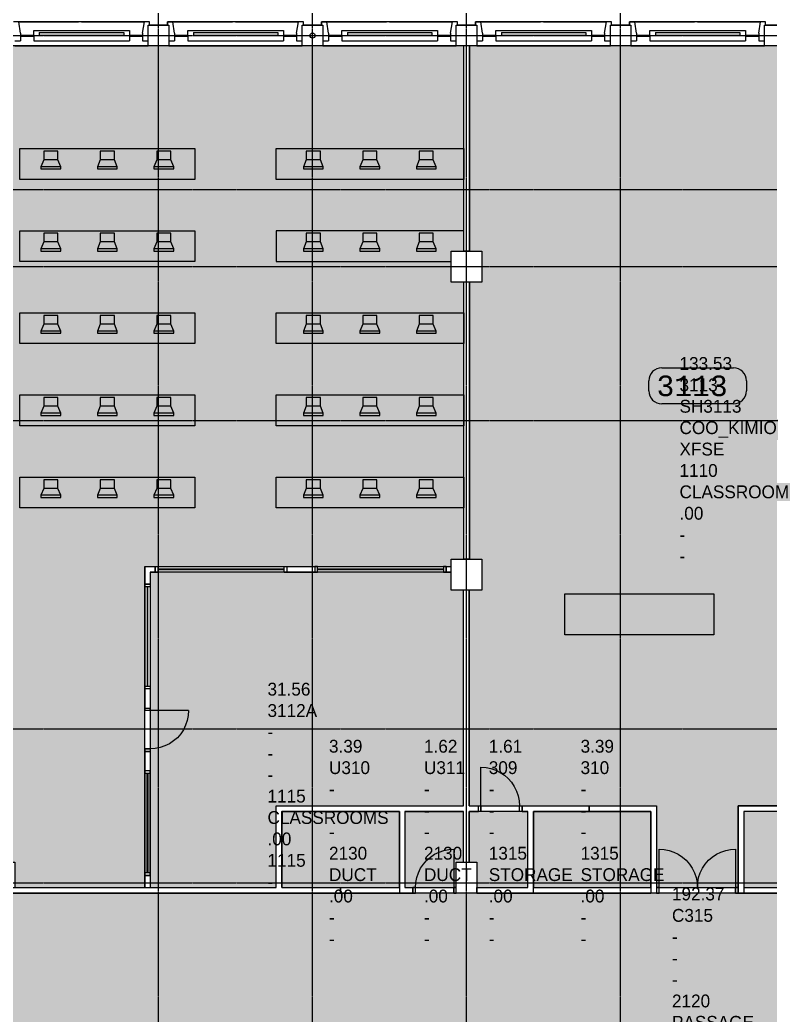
# Model space of a CAD drawing. Header units: millimetres. Extents: x -67062 to 59842, y -55557 to 30708.
# Drawn here: x -31412 to -16801, y 1581 to 20963 of the extents above; entities that cross this region are included whole.
import ezdxf

# ---------------------------------------------------------------- set-up
doc = ezdxf.new("R2010")
doc.units = ezdxf.units.MM
doc.header["$MEASUREMENT"] = 0
doc.linetypes.add('PCENTRE', pattern=[50.8, 31.75, -6.35, 6.35, -6.35])
doc.linetypes.add('PCENTRE2', pattern=[28.575, 19.05, -3.175, 3.175, -3.175])
for name, color, linetype in [('Boundaries_and_building_grids', 140, 'PCENTRE2'), ('BRICK_WALLS_P4', 1, 'CONTINUOUS'), ('COLUMNS_P5', 5, 'CONTINUOUS'), ('DR', 8, 'CONTINUOUS'), ('GROS$', 1, 'CONTINUOUS'), ('HL-TMP', 7, 'CONTINUOUS'), ('RM$', 5, 'CONTINUOUS'), ('RM$TXT', 5, 'CONTINUOUS'), ('SAPSE_P7', 9, 'CONTINUOUS'), ('SHOPFITTING', 4, 'CONTINUOUS'), ('WA', 6, 'CONTINUOUS'), ('WA_EXT', 7, 'CONTINUOUS'), ('WN', 4, 'CONTINUOUS')]:
    doc.layers.add(name, color=color, linetype=linetype)
doc.styles.add('MONOTXT', font='monotxt.shx')

msp = doc.modelspace()

# ---------------------------------------------------------------- hatches: boundary and pattern name
at = {"layer": 'HL-TMP', "linetype": 'Continuous', "true_color": 0x666666}
h = msp.add_hatch(color=251, dxfattribs=at)
h.paths.add_polyline_path([(-16822, -34092), (-19602, -34092), (-19602, -34882), (-19602, -40092), (-17412, -40092), (-16822, -40092), (-16822, -38882)], flags=0)
h.paths.add_polyline_path([(14588, 6341), (14422, 6741), (13621, 7542), (13221, 7708), (8855, 7708), (8455, 7542), (7653, 6741), (7488, 6341), (7488, 4358), (14588, 4358)], flags=0)
h.paths.add_polyline_path([(-43912, 6341), (-44078, 6741), (-44879, 7542), (-45279, 7708), (-49645, 7708), (-50045, 7542), (-50847, 6741), (-51012, 6341), (-51012, 4358), (-43912, 4358)], flags=0)
h.paths.add_polyline_path([(-43912, -27542), (-51012, -27542), (-51012, -29525), (-50847, -29925), (-50045, -30726), (-49645, -30892), (-45279, -30892), (-44879, -30726), (-44078, -29925), (-43912, -29525)], flags=0)
h.paths.add_polyline_path([(14588, -27542), (7488, -27542), (7488, -29525), (7653, -29925), (8455, -30726), (8855, -30892), (13221, -30892), (13621, -30726), (14422, -29925), (14588, -29525)], flags=0)
h.paths.add_polyline_path([(-10822, -34092), (-13982, -34092), (-13982, -39982), (-12402, -39982), (-10822, -39982)], flags=0)
h.paths.add_polyline_path([(23488, 4343), (23488, 7343), (23488, 10343), (23488, 13343), (23488, 16343), (23488, 19343), (23488, 22343), (23488, 25343), (23488, 28103), (20988, 28103), (20988, 26143), (20988, 23143), (20988, 20143), (20988, 17143), (20988, 14143), (20988, 12736), (20988, 11331), (20988, 9928), (20988, 6811), (20988, 5308), (20988, 3958), (20183, 3958), (16313, 3958), (16313, 2933), (16313, 308), (20928, 308), (20928, -92), (21391, -92), (22991, -92), (23488, -92), (23488, 1343)], flags=0)
h.paths.add_polyline_path([(21038, -202), (21038, -24397), (16588, -24397), (16588, -24542), (14813, -24542), (14813, -27142), (16588, -27142), (16588, -27287), (20778, -27287), (20778, -37877), (23788, -37877), (23788, -3397), (23488, -3397), (23488, -202)], flags=0)
h.paths.add_polyline_path([(-1767, -24542), (-1767, -27142), (7263, -27142), (7263, -24542)], flags=0)
h.paths.add_polyline_path([(-1512, -27252), (58, -27252), (58, -32367), (-1512, -32367)], flags=0)
h.paths.add_polyline_path([(-10602, -33982), (-10602, -40202), (-9322, -40202), (-9322, -33982)], flags=0)
h.paths.add_polyline_path([(-34912, -32367), (-34912, -33982), (58, -33982), (58, -32367)], flags=0)
h.paths.add_polyline_path([(58, -38327), (58, -34092), (-1512, -34092), (-1512, -40202), (-1657, -40202), (-1657, -41752), (-1657, -42287), (-1050, -42287), (58, -42287), (58, -42127), (58, -39127)], flags=0)
h.paths.add_polyline_path([(-1767, -40202), (-2903, -40202), (-8302, -40202), (-9212, -40202), (-9212, -41752), (-9212, -41802), (-7197, -41802), (-4197, -41802), (-1767, -41802), (-1767, -41752)], flags=0)
h.paths.add_polyline_path([(-37712, -40202), (-37712, -41802), (-9322, -41802), (-9322, -40202), (-14202, -40202), (-14202, -39602), (-16602, -39602), (-16602, -40202), (-19822, -40202), (-19822, -39602), (-22222, -39602), (-22222, -40202)], flags=0)
h.paths.add_polyline_path([(-36512, -27252), (-36512, -40202), (-34912, -40202), (-34912, -27252)], flags=0)
h.paths.add_polyline_path([(-31602, -33982), (-30322, -33982), (-30322, -40202), (-31602, -40202)], flags=0)
h.paths.add_polyline_path([(-43687, -24542), (-43687, -27142), (-34712, -27142), (-34712, -24542)], flags=0)
h.paths.add_polyline_path([(-59962, 14603), (-59962, -37877), (-57462, -37877), (-57462, -27142), (-51237, -27142), (-51237, -24542), (-57462, -24542), (-57462, -142), (-57352, -142), (-57352, 308), (-52737, 308), (-52737, 3958), (-57462, 3958), (-57462, 14603)], flags=0)
h.paths.add_polyline_path([(-57412, 25343), (-57412, 28103), (-60012, 28103), (-60012, 25343), (-60012, 23143), (-60012, 20143), (-60012, 19213), (-59962, 19213), (-59962, 17143), (-59962, 14713), (-57462, 14713), (-57462, 16213), (-57412, 16213), (-57412, 16343), (-57412, 19343), (-57412, 22343)], flags=0)
h.paths.add_polyline_path([(-43687, 3958), (-43687, -142), (-42412, -142), (-42412, 1158), (-34712, 1158), (-34712, -142), (-31912, -142), (-31912, 8), (-31512, 8), (-31512, -92), (-31292, -92), (-31079, -429), (-29345, -429), (-29133, -92), (-28912, -92), (-28912, 58), (-28512, 58), (-28512, -92), (-28292, -92), (-28079, -429), (-26345, -429), (-26133, -92), (-25912, -92), (-25912, 58), (-25512, 58), (-25512, -92), (-25292, -92), (-25079, -429), (-23345, -429), (-23133, -92), (-22912, -92), (-22912, 58), (-22512, 58), (-22512, -92), (-22292, -92), (-22079, -429), (-20345, -429), (-20133, -92), (-19912, -92), (-19912, 58), (-19512, 58), (-19512, -92), (-19292, -92), (-19079, -429), (-17345, -429), (-17133, -92), (-16912, -92), (-16912, 58), (-16512, 58), (-16512, -92), (-16292, -92), (-16079, -429), (-14345, -429), (-14133, -92), (-13912, -92), (-13912, 58), (-13512, 58), (-13512, -92), (-13292, -92), (-13079, -429), (-11345, -429), (-11133, -92), (-10912, -92), (-10912, 58), (-10512, 58), (-10512, -92), (-10292, -92), (-10079, -429), (-8345, -429), (-8133, -92), (-7912, -92), (-7912, 58), (-7512, 58), (-7512, -92), (-7292, -92), (-7079, -429), (-5345, -429), (-5133, -92), (-4912, -92), (-4912, 8), (-1767, 8), (-1767, 1158), (5988, 1158), (5988, -142), (7263, -142), (7263, 3958)], flags=0)
h.paths.add_polyline_path([(-32062, -142), (-34712, -142), (-34712, -27142), (-31787, -27142), (-31787, -26921), (-31575, -26709), (-31575, -24975), (-31787, -24763), (-31787, -24542), (-32312, -24542), (-32312, -24142), (-31787, -24142), (-31787, -23921), (-31575, -23709), (-31575, -21975), (-31787, -21763), (-31787, -21542), (-32312, -21542), (-32312, -21142), (-31787, -21142), (-31787, -20921), (-31575, -20709), (-31575, -18975), (-31787, -18763), (-31787, -18542), (-32312, -18542), (-32312, -18142), (-31787, -18142), (-31787, -17921), (-31575, -17709), (-31575, -15975), (-31787, -15763), (-31787, -15542), (-32312, -15542), (-32312, -15142), (-31787, -15142), (-31787, -14921), (-31575, -14709), (-31575, -12975), (-31787, -12763), (-31787, -12542), (-32312, -12542), (-32312, -12142), (-31787, -12142), (-31787, -11921), (-31575, -11709), (-31575, -9975), (-31787, -9763), (-31787, -9542), (-32312, -9542), (-32312, -9142), (-31787, -9142), (-31787, -8921), (-31575, -8709), (-31575, -6975), (-31787, -6763), (-31787, -6542), (-32312, -6542), (-32312, -6142), (-31787, -6142), (-31787, -5921), (-31575, -5709), (-31575, -3975), (-31787, -3763), (-31787, -3542), (-32312, -3542), (-32312, -3142), (-31787, -3142), (-31787, -2921), (-31575, -2709), (-31575, -975), (-31787, -763), (-31787, -542), (-32062, -542)], flags=0)
h.paths.add_polyline_path([(-4637, -27142), (-1767, -27142), (-1767, 8), (-4512, 8), (-4512, -142), (-4362, -142), (-4362, -542), (-4637, -542), (-4637, -763), (-4849, -975), (-4849, -2709), (-4637, -2921), (-4637, -3142), (-4312, -3142), (-4312, -3542), (-4637, -3542), (-4637, -3763), (-4849, -3975), (-4849, -5709), (-4637, -5921), (-4637, -6142), (-4312, -6142), (-4312, -6542), (-4637, -6542), (-4637, -6763), (-4849, -6975), (-4849, -8709), (-4637, -8921), (-4637, -9142), (-4312, -9142), (-4312, -9542), (-4637, -9542), (-4637, -9763), (-4849, -9975), (-4849, -11709), (-4637, -11921), (-4637, -12142), (-4312, -12142), (-4312, -12542), (-4637, -12542), (-4637, -12763), (-4849, -12975), (-4849, -14709), (-4637, -14921), (-4637, -15142), (-4312, -15142), (-4312, -15542), (-4637, -15542), (-4637, -15763), (-4849, -15975), (-4849, -17709), (-4637, -17921), (-4637, -18142), (-4312, -18142), (-4312, -18542), (-4637, -18542), (-4637, -18763), (-4849, -18975), (-4849, -20709), (-4637, -20921), (-4637, -21142), (-4312, -21142), (-4312, -21542), (-4637, -21542), (-4637, -21763), (-4849, -21975), (-4849, -23709), (-4637, -23921), (-4637, -24142), (-4312, -24142), (-4312, -24542), (-4637, -24542), (-4637, -24763), (-4849, -24975), (-4849, -26709), (-4637, -26921)], flags=0)
h.paths.add_polyline_path([(33, 3958), (1033, 3958), (1033, 5658), (1233, 5658), (1233, 12958), (33, 12958)], flags=0)
at = {"layer": 'HL-TMP', "linetype": 'Continuous', "true_color": 0xcc66cc}
h = msp.add_hatch(color=213, dxfattribs=at)
h.paths.add_polyline_path([(-13767, 9858), (-14012, 9858), (-14012, 10458), (-13767, 10458), (-13767, 15858), (-14012, 15858), (-14012, 16458), (-13767, 16458), (-13767, 20458), (-22657, 20458), (-22657, 16458), (-22412, 16458), (-22412, 15858), (-22657, 15858), (-22657, 10458), (-22412, 10458), (-22412, 9858), (-22662, 9858), (-22662, 5658), (-22432, 5658), (-20322, 5658), (-19012, 5658), (-19012, 4068), (-17472, 4068), (-17422, 4068), (-17422, 5658), (-13767, 5658)], flags=0)
h.paths.add_polyline_path([(-52687, -6542), (-53012, -6542), (-53012, -6142), (-52687, -6142), (-52687, -4897), (-57352, -4897), (-57352, -9122), (-57352, -9287), (-53012, -9287), (-53012, -9142), (-52687, -9142)], flags=0)
h.paths.add_polyline_path([(-52687, -9542), (-53012, -9542), (-53012, -9397), (-57352, -9397), (-57352, -12157), (-57352, -12287), (-53012, -12287), (-53012, -12142), (-52687, -12142)], flags=0)
h.paths.add_polyline_path([(-13767, -27742), (-13912, -27742), (-13912, -27592), (-14133, -27592), (-14345, -27255), (-16079, -27255), (-16292, -27592), (-16512, -27592), (-16512, -27742), (-16657, -27742), (-16657, -32257), (-15397, -32257), (-13767, -32257)], flags=0)
h.paths.add_polyline_path([(-16767, -27742), (-16912, -27742), (-16912, -27592), (-17133, -27592), (-17345, -27255), (-19079, -27255), (-19292, -27592), (-19512, -27592), (-19512, -27742), (-19657, -27742), (-19657, -31707), (-19657, -32257), (-16767, -32257)], flags=0)
at = {"layer": 'HL-TMP', "linetype": 'Continuous', "true_color": 0x339999}
h = msp.add_hatch(color=135, dxfattribs=at)
h.paths.add_polyline_path([(-52687, -21542), (-53012, -21542), (-53012, -21397), (-57352, -21397), (-57352, -22657), (-57352, -24432), (-53012, -24432), (-53012, -24142), (-52687, -24142)], flags=0)
h.paths.add_polyline_path([(-52687, -12542), (-53012, -12542), (-53012, -12397), (-57352, -12397), (-57352, -15122), (-57352, -15287), (-53012, -15287), (-53012, -15142), (-52687, -15142)], flags=0)
h.paths.add_polyline_path([(-22767, 15858), (-23012, 15858), (-23012, 16458), (-22767, 16458), (-22767, 20458), (-42012, 20458), (-42012, 6915), (-38447, 6915), (-38447, 5044), (-38447, 4068), (-36051, 4068), (-32931, 4068), (-31912, 4068), (-31912, 4558), (-31512, 4558), (-31512, 4068), (-28982, 4068), (-28982, 6765), (-28982, 10317), (-23012, 10317), (-23012, 10458), (-22767, 10458)], flags=0)
at = {"layer": 'HL-TMP', "linetype": 'Continuous', "true_color": 0xccff99}
h = msp.add_hatch(color=71, dxfattribs=at)
h.paths.add_polyline_path([(-22772, 9858), (-23012, 9858), (-23012, 10207), (-28872, 10207), (-28872, 6765), (-28872, 4068), (-26422, 4068), (-26422, 5658), (-22772, 5658)], flags=0)
h.paths.add_polyline_path([(-38557, 6805), (-42012, 6805), (-42012, 4068), (-38557, 4068), (-38557, 5044), (-38557, 5044)], flags=0)
at = {"layer": 'HL-TMP', "linetype": 'Continuous', "true_color": 0xff6633}
h = msp.add_hatch(color=30, dxfattribs=at)
h.paths.add_polyline_path([(-10122, 5548), (-12412, 5548), (-12412, 4068), (-10719, 4068), (-10122, 4068)], flags=0)
h.paths.add_polyline_path([(20928, -892), (20928, -542), (16263, -542), (16263, -3142), (16588, -3142), (16588, -3287), (20928, -3287)], flags=0)
h.paths.add_polyline_path([(-28732, -34092), (-29752, -34092), (-30212, -34092), (-30212, -36982), (-28732, -36982)], flags=0)
h.paths.add_polyline_path([(5588, -34897), (168, -34897), (168, -36127), (168, -37787), (5588, -37787)], flags=0)
h.paths.add_polyline_path([(-21522, 5548), (-22432, 5548), (-22662, 5548), (-22662, 4558), (-22512, 4558), (-22512, 4068), (-21522, 4068)], flags=0)
h.paths.add_polyline_path([(-19122, 5548), (-20322, 5548), (-21412, 5548), (-21412, 4068), (-19122, 4068)], flags=0)
h.paths.add_polyline_path([(-31822, -34202), (-34512, -34202), (-34512, -39982), (-32790, -39982), (-31822, -39982)], flags=0)
h.paths.add_polyline_path([(-1912, -37922), (-4602, -37922), (-4602, -39982), (-2903, -39982), (-1912, -39982)], flags=0)
h.paths.add_polyline_path([(-31767, -27692), (-31912, -27692), (-31912, -27542), (-32062, -27542), (-32062, -27252), (-34512, -27252), (-34512, -28242), (-34802, -28242), (-34802, -32257), (-31767, -32257), (-31767, -30957)], flags=0)
h.paths.add_polyline_path([(-12522, 5548), (-13432, 5548), (-14912, 5548), (-14912, 4068), (-13912, 4068), (-13912, 4558), (-13512, 4558), (-13512, 4068), (-12522, 4068)], flags=0)
h.paths.add_polyline_path([(-54380, -18596), (-54380, -18397), (-57352, -18397), (-57352, -19657), (-57352, -21287), (-54380, -21287)], flags=0)
at = {"layer": 'HL-TMP', "linetype": 'Continuous', "true_color": 0x66cd4f}
h = msp.add_hatch(color=93, dxfattribs=at)
h.paths.add_polyline_path([(-51312, 5458), (-52412, 5458), (-52412, 5328), (-52412, 4068), (-51537, 4068), (-51412, 4068), (-51412, 4358), (-51312, 4358)], flags=0)
h.paths.add_polyline_path([(-42312, 5386), (-43612, 5386), (-43612, 4358), (-43512, 4358), (-43512, 4068), (-42962, 4068), (-42412, 4068), (-42412, 4358), (-42312, 4358)], flags=0)
h.paths.add_polyline_path([(-24022, 5548), (-26312, 5548), (-26312, 4068), (-25167, 4068), (-24022, 4068)], flags=0)
h.paths.add_polyline_path([(-22772, 5548), (-23912, 5548), (-23912, 4068), (-22962, 4068), (-22912, 4068), (-22912, 4558), (-22772, 4558)], flags=0)
h.paths.add_polyline_path([(-15022, 5548), (-17312, 5548), (-17312, 4068), (-15022, 4068)], flags=0)
h.paths.add_polyline_path([(-77, 5548), (-8312, 5548), (-8312, 4068), (-4912, 4068), (-4912, 4558), (-4512, 4558), (-4512, 4068), (-841, 4068), (-77, 4068)], flags=0)
h.paths.add_polyline_path([(5588, 5548), (1143, 5548), (1143, 4068), (3839, 4068), (5588, 4068)], flags=0)
h.paths.add_polyline_path([(7188, 5386), (5878, 5386), (5878, 4358), (5988, 4358), (5988, 4068), (6538, 4068), (7088, 4068), (7088, 4358), (7188, 4358)], flags=0)
h.paths.add_polyline_path([(14888, -27542), (14888, -28632), (16478, -28632), (16478, -27252), (14988, -27252), (14988, -27542)], flags=0)
h.paths.add_polyline_path([(5988, -27252), (5988, -28689), (7188, -28689), (7188, -27542), (7088, -27542), (7088, -27252)], flags=0)
h.paths.add_polyline_path([(-42412, -27252), (-43512, -27252), (-43512, -27542), (-43612, -27542), (-43612, -28642), (-42412, -28642)], flags=0)
h.paths.add_polyline_path([(-51312, -27542), (-51412, -27542), (-51412, -27252), (-52312, -27252), (-52902, -27252), (-52902, -28632), (-51312, -28632)], flags=0)

# ---------------------------------------------------------------- linework, layer by layer
at = {"layer": 'Boundaries_and_building_grids', "color": 140, "linetype": 'PCENTRE', "lineweight": -3}
for p, q in [((-28712, -48892), (-28712, 30708)), ((-25712, -48892), (-25712, 30708)), ((-22712, -48892), (-22712, 30708)), ((-19712, -48892), (-19712, 30708)), ((-67062, 20658), (30638, 20658)), ((-67062, 17658), (30638, 17658)), ((-67062, 16158), (30638, 16158)), ((-67062, 13158), (30638, 13158)), ((-67062, 7158), (30638, 7158)), ((-67062, 4158), (30638, 4158))]:
    msp.add_line(p, q, dxfattribs=at)
at = {"layer": 'BRICK_WALLS_P4', "linetype": 'Continuous'}
for p, q in [((-22767, 16458), (-22767, 20458)), ((-22657, 20458), (-22767, 20458)), ((-22657, 16458), (-22657, 20458)), ((-22657, 16458), (-22767, 16458)), ((-22657, 15858), (-22767, 15858)), ((-22767, 10458), (-22767, 15858)), ((-22657, 10458), (-22657, 15858)), ((-22657, 10458), (-22767, 10458)), ((-22662, 9858), (-22772, 9858)), ((-22772, 5658), (-22772, 9858)), ((-22662, 5658), (-22662, 9858)), ((-26422, 4068), (-26422, 5658)), ((-26422, 5658), (-22772, 5658)), ((-22662, 5658), (-22482, 5658)), ((-22482, 5548), (-22482, 5658)), ((-21632, 5658), (-19012, 5658)), ((-21632, 5548), (-21632, 5658)), ((-19012, 5658), (-19012, 3958)), ((-17422, 5658), (-17422, 3958)), ((-14802, 5658), (-17422, 5658)), ((-26312, 4068), (-26312, 5548)), ((-26312, 5548), (-24022, 5548)), ((-24022, 5548), (-24022, 3958)), ((-23912, 5548), (-23912, 4068)), ((-23912, 5548), (-22772, 5548)), ((-22772, 4558), (-22772, 5548)), ((-22662, 4558), (-22662, 5548)), ((-22662, 5548), (-22482, 5548)), ((-21632, 5548), (-21522, 5548)), ((-21522, 4068), (-21522, 5548)), ((-21412, 5548), (-19122, 5548)), ((-21412, 3958), (-21412, 5548)), ((-19122, 5548), (-19122, 3958)), ((-17312, 5548), (-17312, 3958)), ((-15022, 5548), (-17312, 5548)), ((-22772, 4558), (-22662, 4558)), ((-32931, 4068), (-26422, 4068)), ((-32931, 3958), (-24022, 3958)), ((-26312, 4068), (-24022, 4068)), ((-24022, 3958), (-23757, 3958)), ((-23912, 4068), (-23757, 4068)), ((-23757, 3958), (-23757, 4068)), ((-22962, 4068), (-22912, 4068)), ((-22962, 4068), (-22962, 3958)), ((-22962, 3958), (-22912, 3958)), ((-22912, 3958), (-22912, 4068)), ((-22512, 3958), (-22512, 4068)), ((-22512, 4068), (-21522, 4068)), ((-22512, 3958), (-21412, 3958)), ((-21412, 3958), (-19122, 3958)), ((-19012, 3958), (-19122, 3958)), ((-17422, 3958), (-17312, 3958)), ((-17312, 3958), (-15022, 3958))]:
    msp.add_line(p, q, dxfattribs=at)
at = {"layer": 'COLUMNS_P5', "linetype": 'Continuous'}
for points in [[(-28512, 20458), (-28912, 20458), (-28912, 20858), (-28512, 20858), (-28512, 20458)], [(-25512, 20458), (-25912, 20458), (-25912, 20858), (-25512, 20858), (-25512, 20458)], [(-22512, 20458), (-22912, 20458), (-22912, 20858), (-22512, 20858), (-22512, 20458)], [(-19512, 20458), (-19912, 20458), (-19912, 20858), (-19512, 20858), (-19512, 20458)], [(-16512, 20458), (-16912, 20458), (-16912, 20858), (-16512, 20858), (-16512, 20458)], [(-22412, 15858), (-23012, 15858), (-23012, 16458), (-22412, 16458), (-22412, 15858)], [(-22412, 9858), (-23012, 9858), (-23012, 10458), (-22412, 10458), (-22412, 9858)], [(-22512, 3958), (-22912, 3958), (-22912, 4558), (-22512, 4558), (-22512, 3958)]]:
    msp.add_lwpolyline(points, dxfattribs=at)
at = {"layer": 'COLUMNS_P5', "linetype": 'Continuous', "lineweight": -3}
msp.add_circle((-25712, 20658), 50, dxfattribs=at)
at = {"layer": 'DR', "linetype": 'Continuous'}
for p, q in [((-28127, 7510), (-28872, 7510)), ((-22432, 5658), (-22432, 6408)), ((-22962, 4813), (-22962, 4068)), ((-18962, 4068), (-18962, 4813)), ((-17472, 4813), (-17472, 4068))]:
    msp.add_line(p, q, dxfattribs=at)
at = {"layer": 'DR'}
for p, q in [((-28134, 7413), (-28153, 7317)), ((-28127, 7510), (-28134, 7413)), ((-28184, 7225), (-28227, 7138)), ((-28153, 7317), (-28184, 7225)), ((-28345, 6983), (-28419, 6919)), ((-28281, 7057), (-28345, 6983)), ((-28227, 7138), (-28281, 7057)), ((-28679, 6790), (-28775, 6771)), ((-28587, 6822), (-28679, 6790)), ((-28500, 6865), (-28587, 6822)), ((-28419, 6919), (-28500, 6865)), ((-28775, 6771), (-28872, 6765)), ((-22432, 6408), (-22334, 6402)), ((-22334, 6402), (-22238, 6383)), ((-22238, 6383), (-22145, 6351)), ((-22145, 6351), (-22057, 6308)), ((-22057, 6308), (-21976, 6253)), ((-21976, 6253), (-21902, 6188)), ((-21902, 6188), (-21837, 6115)), ((-21837, 6115), (-21783, 6033)), ((-21783, 6033), (-21739, 5945)), ((-21739, 5945), (-21708, 5852)), ((-21708, 5852), (-21689, 5756)), ((-21689, 5756), (-21682, 5658)), ((-23489, 4595), (-23416, 4659)), ((-23416, 4659), (-23335, 4713)), ((-23335, 4713), (-23247, 4756)), ((-23247, 4756), (-23155, 4788)), ((-23155, 4788), (-23060, 4807)), ((-23060, 4807), (-22962, 4813)), ((-18962, 4813), (-18865, 4807)), ((-18865, 4807), (-18769, 4788)), ((-18769, 4788), (-18677, 4756)), ((-18677, 4756), (-18590, 4713)), ((-18590, 4713), (-18509, 4659)), ((-18509, 4659), (-18435, 4595)), ((-17999, 4595), (-17926, 4659)), ((-17926, 4659), (-17845, 4713)), ((-17845, 4713), (-17757, 4756)), ((-17757, 4756), (-17665, 4788)), ((-17665, 4788), (-17570, 4807)), ((-17570, 4807), (-17472, 4813)), ((-23607, 4441), (-23553, 4522)), ((-23553, 4522), (-23489, 4595)), ((-18435, 4595), (-18371, 4522)), ((-18371, 4522), (-18317, 4441)), ((-18117, 4441), (-18063, 4522)), ((-18063, 4522), (-17999, 4595)), ((-23682, 4261), (-23651, 4353)), ((-23651, 4353), (-23607, 4441)), ((-18317, 4441), (-18274, 4353)), ((-18274, 4353), (-18243, 4261)), ((-18192, 4261), (-18161, 4353)), ((-18161, 4353), (-18117, 4441)), ((-23707, 4068), (-23701, 4165)), ((-23701, 4165), (-23682, 4261)), ((-18243, 4261), (-18224, 4165)), ((-18224, 4165), (-18217, 4068)), ((-18217, 4068), (-18211, 4165)), ((-18211, 4165), (-18192, 4261))]:
    msp.add_line(p, q, dxfattribs=at)
at = {"layer": 'DR', "linetype": 'Continuous'}
for points in [[(-28982, 7560), (-28872, 7560), (-28872, 7510), (-28982, 7510), (-28982, 7560)], [(-28982, 6765), (-28872, 6765), (-28872, 6715), (-28982, 6715), (-28982, 6765)], [(-22482, 5548), (-22482, 5658), (-22432, 5658), (-22432, 5548), (-22482, 5548)], [(-21682, 5548), (-21682, 5658), (-21632, 5658), (-21632, 5548), (-21682, 5548)], [(-23707, 3958), (-23707, 4068), (-23757, 4068), (-23757, 3958), (-23707, 3958)], [(-22912, 3958), (-22912, 4068), (-22962, 4068), (-22962, 3958), (-22912, 3958)], [(-18962, 3958), (-18962, 4068), (-19012, 4068), (-19012, 3958), (-18962, 3958)], [(-17422, 3958), (-17422, 4068), (-17472, 4068), (-17472, 3958), (-17422, 3958)]]:
    msp.add_lwpolyline(points, dxfattribs=at)
at = {"layer": 'GROS$', "linetype": 'Continuous', "flags": 128}
for points in [[(-16536, 20858), (-16889, 20858), (-16889, 20928), (-19536, 20928), (-19536, 20858), (-19889, 20858), (-19889, 20928), (-22536, 20928), (-22536, 20858), (-22889, 20858), (-22889, 20928), (-25536, 20928), (-25536, 20858), (-25889, 20858), (-25889, 20928), (-28536, 20928), (-28536, 20858), (-28889, 20858), (-28889, 20928), (-31536, 20928)], [(-31512, 4068), (-28982, 4068), (-28982, 6765), (-28872, 6765), (-28872, 4068), (-26422, 4068), (-26422, 5658), (-22772, 5658), (-22772, 9858), (-23012, 9858), (-23012, 10207), (-28872, 10207), (-28872, 6765), (-28982, 6765), (-28982, 10317), (-23012, 10317), (-23012, 10458), (-22767, 10458), (-22767, 15858), (-23012, 15858), (-23012, 16458), (-22767, 16458), (-22767, 20458), (-42012, 20458)], [(-13767, 20458), (-22657, 20458), (-22657, 16458), (-22412, 16458), (-22412, 15858), (-22657, 15858), (-22657, 10458), (-22412, 10458), (-22412, 9858), (-22662, 9858), (-22662, 5658), (-22432, 5658), (-22432, 5548), (-22662, 5548), (-22662, 4558), (-22512, 4558), (-22512, 4068), (-21522, 4068), (-21522, 5548), (-22432, 5548), (-22432, 5658), (-20322, 5658), (-20322, 5548), (-21412, 5548), (-21412, 4068), (-19122, 4068), (-19122, 5548), (-20322, 5548), (-20322, 5658), (-19012, 5658), (-19012, 4068), (-17472, 4068), (-17472, 3958), (-22962, 3958), (-22962, 4068), (-22912, 4068), (-22912, 4558), (-22772, 4558), (-22772, 5548), (-23912, 5548), (-23912, 4068), (-22962, 4068), (-22962, 3958), (-25167, 3958), (-25167, 4068), (-24022, 4068), (-24022, 5548), (-26312, 5548), (-26312, 4068), (-25167, 4068), (-25167, 3958), (-32931, 3958)], [(-15022, 3958), (-17472, 3958), (-17472, 4068), (-17422, 4068), (-17422, 5658), (-13767, 5658)], [(-15022, 5548), (-17312, 5548), (-17312, 4068), (-15022, 4068)]]:
    msp.add_lwpolyline(points, dxfattribs=at)
at = {"layer": 'RM$', "linetype": 'Continuous', "flags": 128}
for points in [[(-22767, 15858), (-23012, 15858), (-23012, 16458), (-22767, 16458), (-22767, 20458), (-42012, 20458), (-42012, 6915), (-38447, 6915), (-38447, 5044), (-38447, 4068), (-36051, 4068), (-32931, 4068), (-31912, 4068), (-31912, 4558), (-31512, 4558), (-31512, 4068), (-28982, 4068), (-28982, 6765), (-28982, 10317), (-23012, 10317), (-23012, 10458), (-22767, 10458)], [(-22772, 9858), (-23012, 9858), (-23012, 10207), (-28872, 10207), (-28872, 6765), (-28872, 4068), (-26422, 4068), (-26422, 5658), (-22772, 5658)], [(-24022, 5548), (-26312, 5548), (-26312, 4068), (-25167, 4068), (-24022, 4068)], [(-22772, 5548), (-23912, 5548), (-23912, 4068), (-22962, 4068), (-22912, 4068), (-22912, 4558), (-22772, 4558)], [(-21522, 5548), (-22432, 5548), (-22662, 5548), (-22662, 4558), (-22512, 4558), (-22512, 4068), (-21522, 4068)], [(-19122, 5548), (-20322, 5548), (-21412, 5548), (-21412, 4068), (-19122, 4068)], [(-15022, 5548), (-17312, 5548), (-17312, 4068), (-15022, 4068)]]:
    msp.add_lwpolyline(points, close=True, dxfattribs=at)
for points in [[(-13767, 20458), (-22657, 20458), (-22657, 16458), (-22412, 16458), (-22412, 15858), (-22657, 15858), (-22657, 10458), (-22412, 10458), (-22412, 9858), (-22662, 9858), (-22662, 5658), (-22432, 5658), (-20322, 5658), (-19012, 5658), (-19012, 4068), (-17472, 4068), (-17422, 4068), (-17422, 5658), (-13767, 5658)], [(7263, -142), (7263, 3958), (-43687, 3958), (-43687, -142)]]:
    msp.add_lwpolyline(points, dxfattribs=at)
at = {"layer": 'SAPSE_P7', "linetype": 'Continuous'}
for p, q in [((-18912, 14186), (-17512, 14186)), ((-19162, 13736), (-19162, 13936)), ((-17262, 13936), (-17262, 13736)), ((-17512, 13486), (-18912, 13486))]:
    msp.add_line(p, q, dxfattribs=at)
for centre, start, end in [((-18912, 13936), 90, 180), ((-17512, 13936), 0, 90), ((-18912, 13736), 180, 270), ((-17512, 13736), 270, 0)]:
    msp.add_arc(centre, 250, start, end, dxfattribs=at)
at = {"layer": 'SHOPFITTING', "linetype": 'Continuous'}
for p, q in [((-30672, 18238), (-30947, 18238)), ((-29572, 18238), (-29847, 18238)), ((-28472, 18238), (-28747, 18238)), ((-25560, 18238), (-25835, 18238)), ((-24460, 18238), (-24735, 18238)), ((-23360, 18238), (-23635, 18238)), ((-30617, 18104), (-31003, 18104)), ((-29517, 18104), (-29903, 18104)), ((-28417, 18104), (-28803, 18104)), ((-25505, 18104), (-25890, 18104)), ((-24405, 18104), (-24790, 18104)), ((-23305, 18104), (-23690, 18104)), ((-30617, 16504), (-31003, 16504)), ((-30672, 16638), (-30947, 16638)), ((-29517, 16504), (-29903, 16504)), ((-29572, 16638), (-29847, 16638)), ((-28417, 16504), (-28803, 16504)), ((-28472, 16638), (-28747, 16638)), ((-25505, 16504), (-25890, 16504)), ((-25560, 16638), (-25835, 16638)), ((-24405, 16504), (-24790, 16504)), ((-24460, 16638), (-24735, 16638)), ((-23305, 16504), (-23690, 16504)), ((-23360, 16638), (-23635, 16638)), ((-30672, 15038), (-30947, 15038)), ((-29572, 15038), (-29847, 15038)), ((-28472, 15038), (-28747, 15038)), ((-25560, 15038), (-25835, 15038)), ((-24460, 15038), (-24735, 15038)), ((-23360, 15038), (-23635, 15038)), ((-30617, 14904), (-31003, 14904)), ((-29517, 14904), (-29903, 14904)), ((-28417, 14904), (-28803, 14904)), ((-25505, 14904), (-25890, 14904)), ((-24405, 14904), (-24790, 14904)), ((-23305, 14904), (-23690, 14904)), ((-30672, 13438), (-30947, 13438)), ((-29572, 13438), (-29847, 13438)), ((-28472, 13438), (-28747, 13438)), ((-25560, 13438), (-25835, 13438)), ((-24460, 13438), (-24735, 13438)), ((-23360, 13438), (-23635, 13438)), ((-30617, 13304), (-31003, 13304)), ((-29517, 13304), (-29903, 13304)), ((-28417, 13304), (-28803, 13304)), ((-25505, 13304), (-25890, 13304)), ((-24405, 13304), (-24790, 13304)), ((-23305, 13304), (-23690, 13304)), ((-30672, 11838), (-30947, 11838)), ((-29572, 11838), (-29847, 11838)), ((-28472, 11838), (-28747, 11838)), ((-25560, 11838), (-25835, 11838)), ((-24460, 11838), (-24735, 11838)), ((-23360, 11838), (-23635, 11838)), ((-30617, 11704), (-31003, 11704)), ((-29517, 11704), (-29903, 11704)), ((-28417, 11704), (-28803, 11704)), ((-25505, 11704), (-25890, 11704)), ((-24405, 11704), (-24790, 11704)), ((-23305, 11704), (-23690, 11704))]:
    msp.add_line(p, q, dxfattribs=at)
for points in [[(-31412, 17858), (-31412, 18458), (-28007, 18458), (-28007, 17858), (-31412, 17858)], [(-26422, 17858), (-26422, 18458), (-22767, 18458), (-22767, 17858), (-26422, 17858)], [(-30672, 18408), (-30947, 18408), (-30947, 18238), (-31003, 18104), (-31003, 18061), (-30617, 18061), (-30617, 18104), (-30672, 18238), (-30672, 18408)], [(-29572, 18408), (-29847, 18408), (-29847, 18238), (-29903, 18104), (-29903, 18061), (-29517, 18061), (-29517, 18104), (-29572, 18238), (-29572, 18408)], [(-28472, 18408), (-28747, 18408), (-28747, 18238), (-28803, 18104), (-28803, 18061), (-28417, 18061), (-28417, 18104), (-28472, 18238), (-28472, 18408)], [(-25560, 18408), (-25835, 18408), (-25835, 18238), (-25890, 18104), (-25890, 18061), (-25505, 18061), (-25505, 18104), (-25560, 18238), (-25560, 18408)], [(-24460, 18408), (-24735, 18408), (-24735, 18238), (-24790, 18104), (-24790, 18061), (-24405, 18061), (-24405, 18104), (-24460, 18238), (-24460, 18408)], [(-23360, 18408), (-23635, 18408), (-23635, 18238), (-23690, 18104), (-23690, 18061), (-23305, 18061), (-23305, 18104), (-23360, 18238), (-23360, 18408)], [(-31412, 16258), (-31412, 16858), (-28007, 16858), (-28007, 16258), (-31412, 16258)], [(-30672, 16808), (-30947, 16808), (-30947, 16638), (-31003, 16504), (-31003, 16461), (-30617, 16461), (-30617, 16504), (-30672, 16638), (-30672, 16808)], [(-29572, 16808), (-29847, 16808), (-29847, 16638), (-29903, 16504), (-29903, 16461), (-29517, 16461), (-29517, 16504), (-29572, 16638), (-29572, 16808)], [(-28472, 16808), (-28747, 16808), (-28747, 16638), (-28803, 16504), (-28803, 16461), (-28417, 16461), (-28417, 16504), (-28472, 16638), (-28472, 16808)], [(-22767, 16858), (-26422, 16858), (-26422, 16258), (-23012, 16258), (-23012, 16458), (-22767, 16458), (-22767, 16858)], [(-25560, 16808), (-25835, 16808), (-25835, 16638), (-25890, 16504), (-25890, 16461), (-25505, 16461), (-25505, 16504), (-25560, 16638), (-25560, 16808)], [(-24460, 16808), (-24735, 16808), (-24735, 16638), (-24790, 16504), (-24790, 16461), (-24405, 16461), (-24405, 16504), (-24460, 16638), (-24460, 16808)], [(-23360, 16808), (-23635, 16808), (-23635, 16638), (-23690, 16504), (-23690, 16461), (-23305, 16461), (-23305, 16504), (-23360, 16638), (-23360, 16808)], [(-31412, 14658), (-31412, 15258), (-28007, 15258), (-28007, 14658), (-31412, 14658)], [(-30672, 15208), (-30947, 15208), (-30947, 15038), (-31003, 14904), (-31003, 14861), (-30617, 14861), (-30617, 14904), (-30672, 15038), (-30672, 15208)], [(-29572, 15208), (-29847, 15208), (-29847, 15038), (-29903, 14904), (-29903, 14861), (-29517, 14861), (-29517, 14904), (-29572, 15038), (-29572, 15208)], [(-28472, 15208), (-28747, 15208), (-28747, 15038), (-28803, 14904), (-28803, 14861), (-28417, 14861), (-28417, 14904), (-28472, 15038), (-28472, 15208)], [(-26422, 14658), (-26422, 15258), (-22767, 15258), (-22767, 14658), (-26422, 14658)], [(-25560, 15208), (-25835, 15208), (-25835, 15038), (-25890, 14904), (-25890, 14861), (-25505, 14861), (-25505, 14904), (-25560, 15038), (-25560, 15208)], [(-24460, 15208), (-24735, 15208), (-24735, 15038), (-24790, 14904), (-24790, 14861), (-24405, 14861), (-24405, 14904), (-24460, 15038), (-24460, 15208)], [(-23360, 15208), (-23635, 15208), (-23635, 15038), (-23690, 14904), (-23690, 14861), (-23305, 14861), (-23305, 14904), (-23360, 15038), (-23360, 15208)], [(-31412, 13058), (-31412, 13658), (-28007, 13658), (-28007, 13058), (-31412, 13058)], [(-30672, 13608), (-30947, 13608), (-30947, 13438), (-31003, 13304), (-31003, 13261), (-30617, 13261), (-30617, 13304), (-30672, 13438), (-30672, 13608)], [(-29572, 13608), (-29847, 13608), (-29847, 13438), (-29903, 13304), (-29903, 13261), (-29517, 13261), (-29517, 13304), (-29572, 13438), (-29572, 13608)], [(-28472, 13608), (-28747, 13608), (-28747, 13438), (-28803, 13304), (-28803, 13261), (-28417, 13261), (-28417, 13304), (-28472, 13438), (-28472, 13608)], [(-26422, 13058), (-26422, 13658), (-22767, 13658), (-22767, 13058), (-26422, 13058)], [(-25560, 13608), (-25835, 13608), (-25835, 13438), (-25890, 13304), (-25890, 13261), (-25505, 13261), (-25505, 13304), (-25560, 13438), (-25560, 13608)], [(-24460, 13608), (-24735, 13608), (-24735, 13438), (-24790, 13304), (-24790, 13261), (-24405, 13261), (-24405, 13304), (-24460, 13438), (-24460, 13608)], [(-23360, 13608), (-23635, 13608), (-23635, 13438), (-23690, 13304), (-23690, 13261), (-23305, 13261), (-23305, 13304), (-23360, 13438), (-23360, 13608)], [(-31412, 11458), (-31412, 12058), (-28007, 12058), (-28007, 11458), (-31412, 11458)], [(-26422, 11458), (-26422, 12058), (-22767, 12058), (-22767, 11458), (-26422, 11458)], [(-30672, 12008), (-30947, 12008), (-30947, 11838), (-31003, 11704), (-31003, 11661), (-30617, 11661), (-30617, 11704), (-30672, 11838), (-30672, 12008)], [(-29572, 12008), (-29847, 12008), (-29847, 11838), (-29903, 11704), (-29903, 11661), (-29517, 11661), (-29517, 11704), (-29572, 11838), (-29572, 12008)], [(-28472, 12008), (-28747, 12008), (-28747, 11838), (-28803, 11704), (-28803, 11661), (-28417, 11661), (-28417, 11704), (-28472, 11838), (-28472, 12008)], [(-25560, 12008), (-25835, 12008), (-25835, 11838), (-25890, 11704), (-25890, 11661), (-25505, 11661), (-25505, 11704), (-25560, 11838), (-25560, 12008)], [(-24460, 12008), (-24735, 12008), (-24735, 11838), (-24790, 11704), (-24790, 11661), (-24405, 11661), (-24405, 11704), (-24460, 11838), (-24460, 12008)], [(-23360, 12008), (-23635, 12008), (-23635, 11838), (-23690, 11704), (-23690, 11661), (-23305, 11661), (-23305, 11704), (-23360, 11838), (-23360, 12008)], [(-17896, 8987), (-20796, 8987), (-20796, 9787), (-17896, 9787), (-17896, 8987)]]:
    msp.add_lwpolyline(points, dxfattribs=at)
at = {"layer": 'WA', "linetype": 'Continuous'}
for p, q in [((-28982, 10317), (-28725, 10317)), ((-28982, 10317), (-28982, 7510)), ((-26266, 10317), (-25619, 10317)), ((-23160, 10317), (-23012, 10317)), ((-28872, 10207), (-28725, 10207)), ((-28872, 10207), (-28872, 7510)), ((-26266, 10207), (-25619, 10207)), ((-23160, 10207), (-23012, 10207)), ((-28982, 7510), (-28982, 7560)), ((-28872, 7510), (-28872, 7560)), ((-28982, 6765), (-28982, 4068)), ((-28982, 6715), (-28872, 6715)), ((-28872, 6765), (-28872, 4068))]:
    msp.add_line(p, q, dxfattribs=at)
at = {"layer": 'WA_EXT', "linetype": 'Continuous'}
for p, q in [((-31402, 20708), (-31436, 20928)), ((-29023, 20708), (-28988, 20928)), ((-28889, 20928), (-28988, 20928)), ((-28912, 20458), (-28912, 20858)), ((-28912, 20858), (-28889, 20858)), ((-28889, 20858), (-28889, 20928)), ((-28536, 20928), (-28436, 20928)), ((-28536, 20858), (-28536, 20928)), ((-28536, 20858), (-28512, 20858)), ((-28512, 20858), (-28512, 20458)), ((-28402, 20708), (-28436, 20928)), ((-26023, 20708), (-25988, 20928)), ((-25889, 20928), (-25988, 20928)), ((-25912, 20458), (-25912, 20858)), ((-25912, 20858), (-25889, 20858)), ((-25889, 20858), (-25889, 20928)), ((-25536, 20928), (-25436, 20928)), ((-25536, 20858), (-25536, 20928)), ((-25536, 20858), (-25512, 20858)), ((-25512, 20858), (-25512, 20458)), ((-25402, 20708), (-25436, 20928)), ((-23023, 20708), (-22988, 20928)), ((-22889, 20928), (-22988, 20928)), ((-22912, 20458), (-22912, 20858)), ((-22912, 20858), (-22889, 20858)), ((-22889, 20858), (-22889, 20928)), ((-22536, 20928), (-22436, 20928)), ((-22536, 20858), (-22536, 20928)), ((-22536, 20858), (-22512, 20858)), ((-22512, 20858), (-22512, 20458)), ((-22402, 20708), (-22436, 20928)), ((-20023, 20708), (-19988, 20928)), ((-19889, 20928), (-19988, 20928)), ((-19912, 20458), (-19912, 20858)), ((-19912, 20858), (-19889, 20858)), ((-19889, 20858), (-19889, 20928)), ((-19536, 20928), (-19436, 20928)), ((-19536, 20858), (-19536, 20928)), ((-19536, 20858), (-19512, 20858)), ((-19512, 20858), (-19512, 20458)), ((-19402, 20708), (-19436, 20928)), ((-17023, 20708), (-16988, 20928)), ((-16889, 20928), (-16988, 20928)), ((-16912, 20458), (-16912, 20858)), ((-16912, 20858), (-16889, 20858)), ((-16889, 20858), (-16889, 20928)), ((-31512, 20558), (-31402, 20558)), ((-31402, 20708), (-31402, 20558)), ((-31144, 20658), (-31144, 20558)), ((-31144, 20558), (-29280, 20558)), ((-31034, 20718), (-31034, 20668)), ((-31034, 20718), (-29390, 20718)), ((-31034, 20668), (-29390, 20668)), ((-29390, 20718), (-29390, 20668)), ((-29280, 20658), (-29280, 20558)), ((-29023, 20708), (-29023, 20558)), ((-29023, 20558), (-28912, 20558)), ((-28512, 20558), (-28402, 20558)), ((-28402, 20708), (-28402, 20558)), ((-28144, 20658), (-28144, 20558)), ((-28144, 20558), (-26280, 20558)), ((-28034, 20718), (-28034, 20668)), ((-28034, 20718), (-26390, 20718)), ((-28034, 20668), (-26390, 20668)), ((-26390, 20718), (-26390, 20668)), ((-26280, 20658), (-26280, 20558)), ((-26023, 20708), (-26023, 20558)), ((-26023, 20558), (-25912, 20558)), ((-25512, 20558), (-25402, 20558)), ((-25402, 20708), (-25402, 20558)), ((-25144, 20658), (-25144, 20558)), ((-25144, 20558), (-23280, 20558)), ((-25034, 20718), (-25034, 20668)), ((-25034, 20718), (-23390, 20718)), ((-25034, 20668), (-23390, 20668)), ((-23390, 20718), (-23390, 20668)), ((-23280, 20658), (-23280, 20558)), ((-23023, 20708), (-23023, 20558)), ((-23023, 20558), (-22912, 20558)), ((-22512, 20558), (-22402, 20558)), ((-22402, 20708), (-22402, 20558)), ((-22144, 20658), (-22144, 20558)), ((-22144, 20558), (-20280, 20558)), ((-22034, 20718), (-22034, 20668)), ((-22034, 20718), (-20390, 20718)), ((-22034, 20668), (-20390, 20668)), ((-20390, 20718), (-20390, 20668)), ((-20280, 20658), (-20280, 20558)), ((-20023, 20708), (-20023, 20558)), ((-20023, 20558), (-19912, 20558)), ((-19512, 20558), (-19402, 20558)), ((-19402, 20708), (-19402, 20558)), ((-19144, 20658), (-19144, 20558)), ((-19144, 20558), (-17280, 20558)), ((-19034, 20718), (-19034, 20668)), ((-19034, 20718), (-17390, 20718)), ((-19034, 20668), (-17390, 20668)), ((-17390, 20718), (-17390, 20668)), ((-17280, 20658), (-17280, 20558)), ((-17023, 20708), (-17023, 20558)), ((-17023, 20558), (-16912, 20558)), ((-31512, 20458), (-28912, 20458)), ((-28512, 20458), (-25912, 20458)), ((-25512, 20458), (-22912, 20458)), ((-22512, 20458), (-19912, 20458)), ((-19512, 20458), (-16912, 20458))]:
    msp.add_line(p, q, dxfattribs=at)
for points in [[(-31144, 20658), (-31144, 20758), (-29280, 20758), (-29280, 20658)], [(-28144, 20658), (-28144, 20758), (-26280, 20758), (-26280, 20658)], [(-25144, 20658), (-25144, 20758), (-23280, 20758), (-23280, 20658)], [(-22144, 20658), (-22144, 20758), (-20280, 20758), (-20280, 20658)], [(-19144, 20658), (-19144, 20758), (-17280, 20758), (-17280, 20658)]]:
    msp.add_lwpolyline(points, dxfattribs=at)
at = {"layer": 'WN', "linetype": 'Continuous'}
for p, q in [((-31436, 20928), (-30271, 20926)), ((-30212, 20926), (-30271, 20926)), ((-30212, 20926), (-30153, 20926)), ((-30153, 20926), (-28988, 20928)), ((-28436, 20928), (-27271, 20926)), ((-27212, 20926), (-27271, 20926)), ((-27212, 20926), (-27153, 20926)), ((-27153, 20926), (-25988, 20928)), ((-25436, 20928), (-24271, 20926)), ((-24212, 20926), (-24271, 20926)), ((-24212, 20926), (-24153, 20926)), ((-24153, 20926), (-22988, 20928)), ((-22436, 20928), (-21271, 20926)), ((-21212, 20926), (-21271, 20926)), ((-21212, 20926), (-21153, 20926)), ((-21153, 20926), (-19988, 20928)), ((-19436, 20928), (-18271, 20926)), ((-18212, 20926), (-18271, 20926)), ((-18212, 20926), (-18153, 20926)), ((-18153, 20926), (-16988, 20928)), ((-31144, 20658), (-31402, 20658)), ((-31144, 20638), (-31402, 20638)), ((-30426, 20558), (-30426, 20557)), ((-29999, 20558), (-29999, 20557)), ((-29023, 20658), (-29280, 20658)), ((-29023, 20638), (-29280, 20638)), ((-28144, 20658), (-28402, 20658)), ((-28144, 20638), (-28402, 20638)), ((-27426, 20558), (-27426, 20557)), ((-26999, 20558), (-26999, 20557)), ((-26023, 20658), (-26280, 20658)), ((-26023, 20638), (-26280, 20638)), ((-25144, 20658), (-25402, 20658)), ((-25144, 20638), (-25402, 20638)), ((-24426, 20558), (-24426, 20557)), ((-23999, 20558), (-23999, 20557)), ((-23023, 20658), (-23280, 20658)), ((-23023, 20638), (-23280, 20638)), ((-22144, 20658), (-22402, 20658)), ((-22144, 20638), (-22402, 20638)), ((-21426, 20558), (-21426, 20557)), ((-20999, 20558), (-20999, 20557)), ((-20023, 20658), (-20280, 20658)), ((-20023, 20638), (-20280, 20638)), ((-19144, 20658), (-19402, 20658)), ((-19144, 20638), (-19402, 20638)), ((-18426, 20558), (-18426, 20557)), ((-17999, 20558), (-17999, 20557)), ((-17023, 20658), (-17280, 20658)), ((-17023, 20638), (-17280, 20638)), ((-28775, 10317), (-28775, 10207)), ((-28725, 10317), (-26266, 10317)), ((-25619, 10317), (-23160, 10317)), ((-23110, 10317), (-23110, 10207)), ((-26266, 10267), (-28725, 10267)), ((-28725, 10257), (-26266, 10257)), ((-26266, 10207), (-28725, 10207)), ((-23160, 10267), (-25619, 10267)), ((-25619, 10257), (-23160, 10257)), ((-23160, 10207), (-25619, 10207)), ((-28872, 9974), (-28982, 9974)), ((-28982, 7934), (-28982, 9924)), ((-28932, 9924), (-28932, 7984)), ((-28922, 7984), (-28922, 9924)), ((-28872, 9924), (-28872, 7934)), ((-28982, 6341), (-28982, 4351)), ((-28932, 4351), (-28932, 6291)), ((-28922, 6291), (-28922, 4351)), ((-28872, 4351), (-28872, 6341)), ((-28872, 4301), (-28982, 4301))]:
    msp.add_line(p, q, dxfattribs=at)
for points in [[(-28725, 10317), (-28725, 10207), (-28775, 10207), (-28775, 10317), (-28725, 10317)], [(-26216, 10317), (-26216, 10207), (-26266, 10207), (-26266, 10317), (-26216, 10317)], [(-25669, 10317), (-25669, 10207), (-25619, 10207), (-25619, 10317), (-25669, 10317)], [(-23160, 10317), (-23160, 10207), (-23110, 10207), (-23110, 10317), (-23160, 10317)], [(-28872, 9924), (-28982, 9924), (-28982, 9974), (-28872, 9974), (-28872, 9924)], [(-28872, 7934), (-28982, 7934), (-28982, 7984), (-28872, 7984), (-28872, 7934)], [(-28872, 6341), (-28982, 6341), (-28982, 6291), (-28872, 6291), (-28872, 6341)], [(-28872, 4351), (-28982, 4351), (-28982, 4301), (-28872, 4301), (-28872, 4351)]]:
    msp.add_lwpolyline(points, dxfattribs=at)

# ---------------------------------------------------------------- texts
at = {"layer": 'RM$TXT', "linetype": 'Continuous', "char_height": 250}
for s, insert, attachment_point in [('133.53^M^J3113^M^JSH3113^M^JCOO_KIMIO^M^JXFSE^M^J1110^M^JCLASSROOM^M^J.00^M^J-^M^J-^M^J', (-18565, 10396), 7), ('31.56^M^J3112A^M^J-^M^J-^M^J-^M^J1115^M^JCLASSROOMS^M^J.00^M^J1115^M^J-^M^J', (-26590, 8054), 1), ('3.39^M^JU310^M^J-^M^J-^M^J-^M^J2130^M^JDUCT^M^J.00^M^J-^M^J-^M^J', (-25392, 2941), 7), ('1.62^M^JU311^M^J-^M^J-^M^J-^M^J2130^M^JDUCT^M^J.00^M^J-^M^J-^M^J', (-23542, 2941), 7), ('1.61^M^J309^M^J-^M^J-^M^J-^M^J1315^M^JSTORAGE^M^J.00^M^J-^M^J-^M^J', (-22280, 2941), 7), ('3.39^M^J310^M^J-^M^J-^M^J-^M^J1315^M^JSTORAGE^M^J.00^M^J-^M^J-^M^J', (-20492, 2941), 7), ('192.37^M^JC315^M^J-^M^J-^M^J-^M^J2120^M^JPASSAGE^M^J.00^M^J2120^M^J-^M^J', (-18712, 64), 7)]:
    msp.add_mtext(s, dxfattribs=dict(at, insert=insert, attachment_point=attachment_point))
at = {"layer": 'SAPSE_P7', "linetype": 'Continuous', "style": 'MONOTXT'}
msp.add_text('3113', height=400, dxfattribs=at).set_placement((-19012, 13636))

doc.saveas('drawing.dxf')
